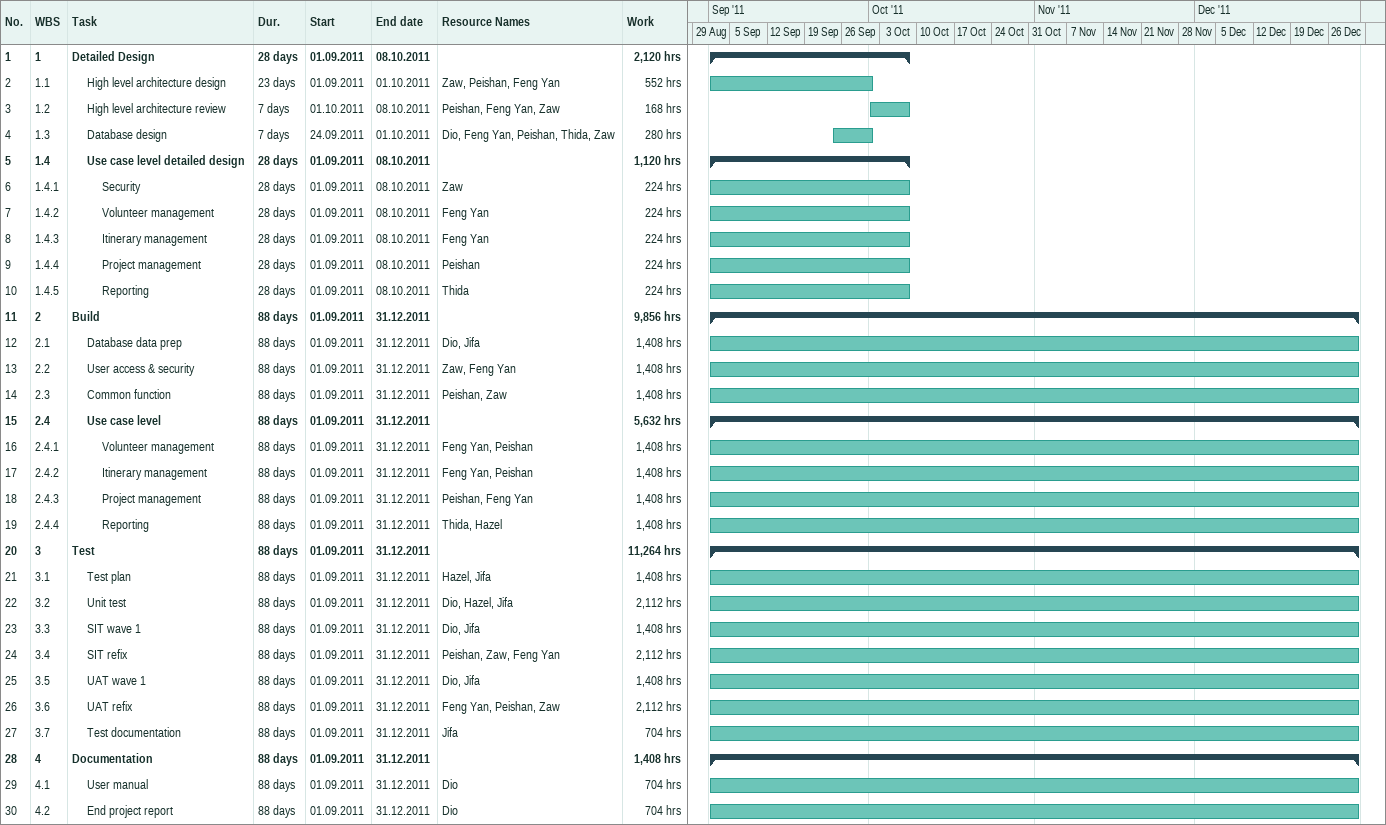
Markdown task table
| ID | WBS | Task | Duration | Start | Finish | Resources | Work (h) |
|---|---|---|---|---|---|---|---|
| 1 | 1 | **Detailed Design** | 28d | 2011-09-01 | 2011-10-08 |  | 2120 |
| 2 | 1.1 | High level architecture design | 23d | 2011-09-01 | 2011-10-01 | Zaw, Peishan, Feng Yan | 552 |
| 3 | 1.2 | High level architecture review | 7d | 2011-10-01 | 2011-10-08 | Peishan, Feng Yan, Zaw | 168 |
| 4 | 1.3 | Database design | 7d | 2011-09-24 | 2011-10-01 | Dio, Feng Yan, Peishan, Thida, Zaw | 280 |
| 5 | 1.4 | **Use case level detailed design** | 28d | 2011-09-01 | 2011-10-08 |  | 1120 |
| 6 | 1.4.1 | Security | 28d | 2011-09-01 | 2011-10-08 | Zaw | 224 |
| 7 | 1.4.2 | Volunteer management | 28d | 2011-09-01 | 2011-10-08 | Feng Yan | 224 |
| 8 | 1.4.3 | Itinerary management | 28d | 2011-09-01 | 2011-10-08 | Feng Yan | 224 |
| 9 | 1.4.4 | Project management | 28d | 2011-09-01 | 2011-10-08 | Peishan | 224 |
| 10 | 1.4.5 | Reporting | 28d | 2011-09-01 | 2011-10-08 | Thida | 224 |
| 11 | 2 | **Build** | 88d | 2011-09-01 | 2011-12-31 |  | 9856 |
| 12 | 2.1 | Database data prep | 88d | 2011-09-01 | 2011-12-31 | Dio, Jifa | 1408 |
| 13 | 2.2 | User access & security | 88d | 2011-09-01 | 2011-12-31 | Zaw, Feng Yan | 1408 |
| 14 | 2.3 | Common function | 88d | 2011-09-01 | 2011-12-31 | Peishan, Zaw | 1408 |
| 15 | 2.4 | **Use case level** | 88d | 2011-09-01 | 2011-12-31 |  | 5632 |
| 16 | 2.4.1 | Volunteer management | 88d | 2011-09-01 | 2011-12-31 | Feng Yan, Peishan | 1408 |
| 17 | 2.4.2 | Itinerary management | 88d | 2011-09-01 | 2011-12-31 | Feng Yan, Peishan | 1408 |
| 18 | 2.4.3 | Project management | 88d | 2011-09-01 | 2011-12-31 | Peishan, Feng Yan | 1408 |
| 19 | 2.4.4 | Reporting | 88d | 2011-09-01 | 2011-12-31 | Thida, Hazel | 1408 |
| 20 | 3 | **Test** | 88d | 2011-09-01 | 2011-12-31 |  | 11264 |
| 21 | 3.1 | Test plan | 88d | 2011-09-01 | 2011-12-31 | Hazel, Jifa | 1408 |
| 22 | 3.2 | Unit test | 88d | 2011-09-01 | 2011-12-31 | Dio, Hazel, Jifa | 2112 |
| 23 | 3.3 | SIT wave 1 | 88d | 2011-09-01 | 2011-12-31 | Dio, Jifa | 1408 |
| 24 | 3.4 | SIT refix | 88d | 2011-09-01 | 2011-12-31 | Peishan, Zaw, Feng Yan | 2112 |
| 25 | 3.5 | UAT wave 1 | 88d | 2011-09-01 | 2011-12-31 | Dio, Jifa | 1408 |
| 26 | 3.6 | UAT refix | 88d | 2011-09-01 | 2011-12-31 | Feng Yan, Peishan, Zaw | 2112 |
| 27 | 3.7 | Test documentation | 88d | 2011-09-01 | 2011-12-31 | Jifa | 704 |
| 28 | 4 | **Documentation** | 88d | 2011-09-01 | 2011-12-31 |  | 1408 |
| 29 | 4.1 | User manual | 88d | 2011-09-01 | 2011-12-31 | Dio | 704 |
| 30 | 4.2 | End project report | 88d | 2011-09-01 | 2011-12-31 | Dio | 704 |
